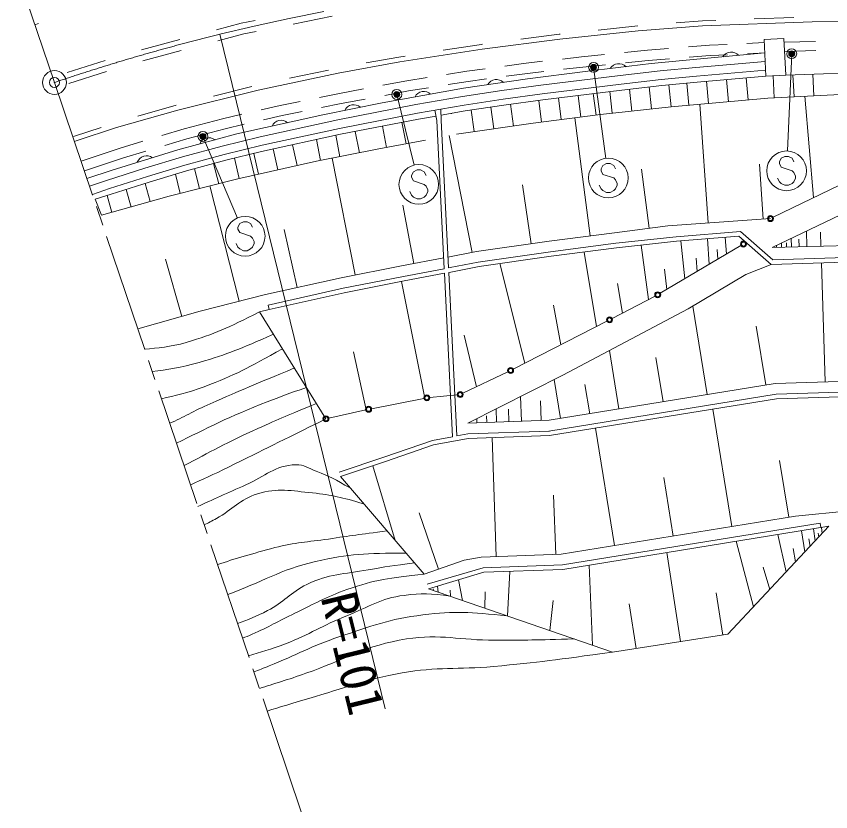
# Model space of a CAD drawing. Units: millimetres at full size, sheet at 1:1000; details may follow other scales. Extents: x 40000 to 680000, y 20000 to 380000.
# Drawn here: x 306300 to 347357, y 245981 to 286066 of the extents above; entities that cross this region are included whole.
import ezdxf
from ezdxf.enums import TextEntityAlignment as Align

# ---------------------------------------------------------------- set-up
doc = ezdxf.new("R2010")
doc.units = ezdxf.units.MM
doc.header["$LTSCALE"] = 1000
doc.header["$PDMODE"] = 32
doc.header["$PDSIZE"] = 500
doc.linetypes.add('CHAIN', pattern=[18.5, 12, -1.5, 3.5, -1.5])
for name, color, linetype, lineweight in [('M-BGD', 7, 'Continuous', 13), ('M-BMK', 2, 'Continuous', 13), ('M-BMK-SRVR', 3, 'Continuous', 13), ('M-STR-HTXT', 7, 'Continuous', 13), ('M-STR-STRC', 7, 'Continuous', 13)]:
    doc.layers.add(name, color=color, linetype=linetype, lineweight=lineweight)
doc.styles.add('ＭＳ ゴシック', font='')
doc.styles.get('ＭＳ ゴシック').set_extended_font_data('MS Gothic')

msp = doc.modelspace()

# ---------------------------------------------------------------- linework, layer by layer
at = {"layer": 'M-BGD'}
for p, q in [((317643, 285714), (318335, 285852)), ((320265, 285675), (322226, 286066)), ((339562, 285733), (340887, 285833)), ((340887, 285833), (341558, 285858)), ((343497, 285931), (345495, 286007)), ((307238, 285644), (307426, 285707)), ((316392, 285381), (317643, 285714)), ((335640, 285371), (337628, 285586)), ((316454, 284829), (317768, 285178)), ((317768, 285178), (318396, 285303)), ((331727, 284908), (333665, 285158)), ((312610, 284376), (314543, 284890)), ((327826, 284357), (329757, 284653)), ((341253, 284609), (340182, 284524)), ((342129, 284650), (341253, 284609)), ((344004, 284739), (343128, 284697)), ((346587, 284800), (345005, 284760)), ((312680, 283826), (314613, 284339)), ((335959, 284143), (334798, 284027)), ((338115, 284360), (336954, 284243)), ((339185, 284445), (338115, 284360)), ((342158, 284131), (341286, 284090)), ((344030, 284219), (343157, 284178)), ((346604, 284340), (345028, 284300)), ((308869, 283227), (310775, 283833)), ((323939, 283716), (325592, 284015)), ((325592, 284015), (325908, 284063)), ((332835, 283799), (331864, 283686)), ((334798, 284027), (333828, 283914)), ((338161, 283842), (337005, 283726)), ((339225, 283926), (338161, 283842)), ((341286, 284090), (340222, 284006)), ((320076, 282941), (322033, 283357)), ((329010, 283299), (327993, 283137)), ((329942, 283425), (329010, 283299)), ((331864, 283686), (330933, 283559)), ((334854, 283510), (333889, 283397)), ((336010, 283626), (334854, 283510)), ((308949, 282675), (310855, 283281)), ((327005, 282981), (325988, 282820)), ((330012, 282910), (329086, 282784)), ((331929, 283170), (331003, 283044)), ((332895, 283282), (331929, 283170)), ((343192, 281852), (343093, 282967)), ((344509, 281956), (344453, 283073)), ((345508, 282006), (345452, 283117)), ((346507, 282056), (346452, 283151)), ((316239, 282048), (318181, 282529)), ((325988, 282820), (324779, 282592)), ((329086, 282784), (328075, 282624)), ((338326, 281401), (338205, 282504)), ((339320, 281510), (339199, 282610)), ((340203, 281588), (340105, 282699)), ((341199, 281676), (341101, 282792)), ((342196, 281764), (342097, 282880)), ((322586, 282181), (321583, 281978)), ((323796, 282408), (322586, 282181)), ((326077, 282307), (324873, 282081)), ((327088, 282467), (326077, 282307)), ((334761, 280990), (334620, 282078)), ((335526, 281090), (335389, 282173)), ((336338, 281183), (336218, 282275)), ((337332, 281292), (337211, 282393)), ((320603, 281780), (319599, 281577)), ((322686, 281671), (321688, 281469)), ((323890, 281897), (322686, 281671)), ((332777, 280733), (332635, 281831)), ((333769, 280862), (333627, 281955)), ((346494, 276930), (346060, 282034)), ((312433, 281032), (314357, 281580)), ((319599, 281577), (318638, 281354)), ((320708, 281270), (319710, 281068)), ((327506, 280822), (327399, 281335)), ((327726, 280833), (327697, 281387)), ((329384, 280255), (329229, 281344)), ((330374, 280396), (330217, 281495)), ((331364, 280537), (331207, 281639)), ((341187, 275651), (340767, 281637)), ((316702, 280907), (314764, 280396)), ((317664, 281129), (316702, 280907)), ((319710, 281068), (318755, 280848)), ((327726, 280833), (328095, 273386)), ((328246, 281154), (328242, 281178)), ((335224, 275000), (334453, 280951)), ((309239, 280022), (310577, 280469)), ((317781, 280623), (316827, 280402)), ((324966, 279452), (324762, 280533)), ((325949, 279637), (325744, 280724)), ((327506, 280822), (327876, 273345)), ((309152, 279991), (309239, 280022)), ((314764, 280396), (313632, 280055)), ((316827, 280402), (314905, 279895)), ((322617, 278992), (322405, 280068)), ((323598, 279185), (323385, 280265)), ((329282, 274168), (328130, 280057)), ((312675, 279766), (311543, 279425)), ((314905, 279895), (313781, 279557)), ((321636, 278798), (321428, 279855)), ((311543, 279425), (309565, 278770)), ((312824, 279268), (311700, 278929)), ((319489, 278326), (319255, 279381)), ((320465, 278543), (320232, 279594)), ((311700, 278929), (309732, 278278)), ((317537, 277892), (317304, 278917)), ((318513, 278109), (318283, 279145)), ((323392, 273029), (322230, 278916)), ((315535, 277384), (315280, 278383)), ((316504, 277631), (316246, 278643)), ((343960, 275846), (343765, 278618)), ((314566, 277137), (314319, 278107)), ((338200, 275385), (337815, 278361)), ((313050, 276725), (312791, 277644)), ((332250, 274603), (331827, 277573)), ((312088, 276454), (311839, 277338)), ((317541, 271704), (316059, 277518)), ((310601, 276036), (310270, 276850)), ((311125, 276183), (310885, 277035)), ((326336, 273604), (325780, 276552)), ((344317, 275871), (339152, 275509)), ((320459, 272395), (319809, 275324)), ((346153, 274463), (346133, 275241)), ((346856, 274482), (346837, 275184)), ((340004, 272842), (339802, 274746)), ((341238, 273571), (341139, 274858)), ((342099, 274080), (342039, 274934)), ((345375, 274442), (345364, 274874)), ((345764, 274453), (345754, 274842)), ((338176, 271793), (337796, 274532)), ((341669, 273826), (341633, 274308)), ((352010, 274619), (344408, 274417)), ((344626, 274422), (344623, 274526)), ((344875, 274429), (344870, 274637)), ((345125, 274436), (345120, 274651)), ((335543, 270428), (334935, 274186)), ((340621, 273206), (340571, 273882)), ((314640, 270940), (313826, 273827)), ((331944, 268586), (330678, 273601)), ((347081, 267644), (346891, 273641)), ((327888, 273113), (328295, 264881)), ((328106, 273154), (328514, 264922)), ((339097, 272305), (338970, 273326)), ((326888, 266818), (325727, 272705)), ((336860, 271108), (336615, 272599)), ((319043, 271292), (318990, 271516)), ((333744, 269507), (333385, 271510)), ((341127, 267006), (340401, 271454)), ((318563, 271169), (321911, 265783)), ((344088, 267489), (343605, 270450)), ((329504, 267397), (328886, 269992)), ((323945, 266235), (323295, 269163)), ((336679, 266280), (336199, 269218)), ((338903, 266643), (338540, 268867)), ((333740, 265800), (333420, 267761)), ((344549, 267564), (333161, 265706)), ((335210, 266040), (334970, 267509)), ((331762, 265657), (331718, 266903)), ((332755, 265691), (332720, 266684)), ((330515, 265614), (330492, 266285)), ((331138, 265636), (331117, 266259)), ((342379, 260352), (341416, 266274)), ((333161, 265706), (329060, 265564)), ((329516, 265579), (329509, 265790)), ((330016, 265597), (330004, 265932)), ((336457, 259389), (335493, 265311)), ((329062, 265023), (328514, 264922)), ((333180, 265166), (329062, 265023)), ((333188, 264936), (329087, 264794)), ((330494, 258839), (330286, 264836)), ((327335, 264469), (324906, 263629)), ((329087, 264794), (327335, 264469)), ((324906, 263629), (322645, 262869)), ((345239, 260817), (344774, 263678)), ((325406, 259657), (324271, 263416)), ((322645, 262869), (326865, 257958)), ((339418, 259871), (338936, 262832)), ((362806, 262548), (345586, 260874)), ((333492, 258943), (333388, 261941)), ((327584, 258207), (326604, 261042)), ((346862, 260301), (346825, 260528)), ((346921, 260001), (346889, 260306)), ((345117, 258073), (344691, 259948)), ((346052, 259072), (345885, 260142)), ((346580, 259636), (346487, 260240)), ((346751, 259819), (346730, 260022)), ((343461, 256301), (342594, 259607)), ((346316, 259354), (346247, 259741)), ((345585, 258572), (345456, 259241)), ((329742, 258813), (328871, 258651)), ((339787, 254558), (339097, 259038)), ((328871, 258651), (326865, 257958)), ((335353, 254374), (335180, 258401)), ((344289, 257187), (343954, 258298)), ((331057, 255853), (331177, 258092)), ((328795, 256632), (328600, 257671)), ((327337, 257133), (327317, 257207)), ((327573, 257052), (327528, 257352)), ((328184, 256842), (328169, 257150)), ((329926, 256242), (329929, 257067)), ((333205, 255114), (333360, 256617)), ((341911, 254886), (341584, 257010)), ((337547, 254213), (337202, 256453))]:
    msp.add_line(p, q, dxfattribs=at)
msp.add_lwpolyline([(344995, 284942), (345088, 283105), (344088, 283055), (343996, 284892)], close=True, dxfattribs=at)
for points in [[(344030, 284219), (340607, 283909), (338300, 283680), (334980, 283279), (332079, 282909), (328845, 282448), (324746, 281706), (321754, 281099), (317420, 280136), (314443, 279331), (311126, 278319), (309863, 277889)], [(344051, 283794), (340555, 283487), (338766, 283311), (336743, 283085), (332748, 282593), (330778, 282329), (328801, 282027), (326438, 281614), (322502, 280846), (318588, 279995), (316675, 279525), (314681, 278988), (312778, 278417), (310854, 277799), (309993, 277507)], [(344073, 283354), (340596, 283049), (338812, 282873), (336794, 282648), (332804, 282156), (330841, 281893), (328872, 281593), (326518, 281181), (322591, 280415), (318687, 279567), (316785, 279099), (314802, 278565), (312909, 277997), (310992, 277381), (310134, 277091)], [(328499, 280129), (332354, 280679), (335753, 281119), (339320, 281510), (344188, 281940), (348504, 282157), (352514, 282261), (357024, 282327), (359288, 283376)], [(359288, 283376), (354730, 283359), (349854, 283268), (345088, 283105)], [(327712, 281086), (328921, 281297), (330883, 281596), (332842, 281859), (336829, 282350), (338843, 282575), (340623, 282750), (344088, 283055)], [(344408, 274417), (355442, 279694), (360438, 281981)], [(310270, 276850), (311086, 277096), (312998, 277711), (314884, 278276), (316860, 278808), (318663, 279252), (322652, 280122), (326572, 280886), (327460, 281041)], [(310601, 276036), (314013, 276997), (317473, 277878), (321441, 278760), (324579, 279379), (326932, 279822)], [(339152, 275509), (336465, 275161), (333163, 274733), (329500, 274211), (328063, 273930)], [(339564, 274957), (342809, 275229), (344443, 273794), (351784, 274026)], [(328095, 273386), (328165, 273399), (329590, 273678), (333236, 274198), (336529, 274625), (339564, 274957)], [(339583, 274728), (336556, 274396), (333267, 273970), (329628, 273451), (328208, 273174), (328106, 273154)], [(339583, 274728), (342731, 274992), (344359, 273561), (351791, 273796)], [(327849, 273889), (325716, 273487), (322673, 272887), (318865, 272041), (315567, 271201), (312428, 270317)], [(329060, 265564), (333852, 267979), (340171, 271316), (343078, 273060), (344359, 273561)], [(327888, 273113), (325861, 272731), (322831, 272133), (319043, 271292), (318563, 271169)], [(318990, 271516), (322784, 272359), (325818, 272957), (327876, 273345)], [(367191, 269061), (361968, 268257), (352024, 267800), (344549, 267564)], [(333151, 265163), (344601, 267025), (352045, 267261), (362022, 267719), (367277, 268528)], [(367313, 268301), (362045, 267490), (352053, 267031), (344623, 266796), (333188, 264936)], [(328295, 264881), (327276, 264692), (324832, 263847), (322572, 263087)], [(345586, 260874), (333776, 258953), (329742, 258813)], [(327019, 257441), (329830, 258276), (333829, 258414), (346825, 260528)], [(347263, 260366), (342175, 254926), (336355, 254029), (327085, 257220)], [(347263, 260366), (333851, 258185), (329867, 258047), (327085, 257220)]]:
    msp.add_lwpolyline(points, dxfattribs=at)
for centre, start, end in [((342345, 283766), 42.0453, 148.3055), ((336676, 283182), 43.7524, 150.0126), ((330504, 282381), 44.9728, 151.233), ((326849, 281782), 47.129, 153.3892), ((323310, 281109), 48.3439, 154.6041), ((319652, 280324), 49.4002, 155.6604), ((316010, 279444), 51.9907, 158.2509), ((312872, 278538), 53.8459, 160.1061)]:
    msp.add_arc(centre, 500, start, end, dxfattribs=at)
for points, knots in [([(312773, 269296), (313421, 269350), (314071, 269395), (314862, 269629), (316364, 270072), (316931, 270349), (318563, 271169)], [0, 0, 0, 0, 1, 1, 1, 2, 2, 2, 2]), ([(319263, 270043), (317560, 269294), (317019, 269061), (315518, 268619), (314607, 268351), (313899, 268273), (313158, 268158)], [0, 0, 0, 0, 1, 1, 1, 2, 2, 2, 2]), ([(313620, 266795), (314284, 266934), (314954, 267088), (315763, 267394), (317369, 268001), (317956, 268321), (319717, 269312)], [0, 0, 0, 0, 1, 1, 1, 2, 2, 2, 2]), ([(320319, 268344), (318258, 267484), (317724, 267266), (316076, 266541), (315253, 266179), (314705, 265851), (314040, 265554)], [0, 0, 0, 0, 1, 1, 1, 2, 2, 2, 2]), ([(314381, 264547), (315851, 265277), (317075, 265916), (318945, 266632), (319716, 266927), (319979, 267038), (320932, 267358)], [0, 0, 0, 0, 1, 1, 1, 2, 2, 2, 2]), ([(321435, 266548), (320007, 265978), (319617, 265806), (318469, 265290), (316960, 264610), (316029, 264088), (314761, 263424)], [0, 0, 0, 0, 1, 1, 1, 2, 2, 2, 2]), ([(321911, 265783), (319505, 264588), (318902, 264288), (316971, 263334), (316251, 262978), (315662, 262713), (315092, 262448)], [0, 0, 0, 0, 1, 1, 1, 2, 2, 2, 2]), ([(315459, 261364), (316185, 261710), (316935, 262040), (317877, 262453), (318849, 262879), (319335, 263441), (320396, 263469), (320815, 263480), (321025, 263286), (321418, 263140), (322120, 262880), (322355, 262726), (323137, 262296)], [0, 0, 0, 0, 1, 1, 1, 2, 2, 2, 3, 3, 3, 4, 4, 4, 4]), ([(323827, 261494), (322665, 261829), (322261, 261942), (321228, 262046), (320153, 262154), (319493, 262324), (318462, 261999), (317561, 261715), (317214, 261213), (316386, 260757), (316167, 260637), (315965, 260531), (315774, 260434)], [0, 0, 0, 0, 1, 1, 1, 2, 2, 2, 3, 3, 3, 4, 4, 4, 4]), ([(316452, 258431), (317313, 258736), (318206, 258989), (319332, 259289), (320365, 259565), (320977, 259563), (322034, 259722), (323189, 259896), (323559, 259944), (324994, 260136)], [0, 0, 0, 0, 1, 1, 1, 2, 2, 2, 3, 3, 3, 3]), ([(325954, 259018), (323887, 258998), (323132, 258984), (321384, 258586), (319585, 258176), (318696, 257555), (316963, 256920)], [0, 0, 0, 0, 1, 1, 1, 2, 2, 2, 2]), ([(317453, 255473), (317930, 255633), (318425, 255832), (318961, 256113), (319787, 256547), (320116, 257019), (320951, 257435), (322061, 257987), (322819, 257944), (324038, 258168), (324949, 258335), (325265, 258383), (326383, 258520)], [0, 0, 0, 0, 1, 1, 1, 2, 2, 2, 3, 3, 3, 4, 4, 4, 4]), ([(326865, 257958), (325069, 257732), (324430, 257695), (322965, 257177), (321903, 256801), (321357, 256466), (320339, 255984), (319493, 255584), (319051, 255291), (318191, 254921), (318020, 254848), (317860, 254783), (317707, 254724)], [0, 0, 0, 0, 1, 1, 1, 2, 2, 2, 3, 3, 3, 4, 4, 4, 4]), ([(318006, 253843), (318578, 254008), (319156, 254160), (319864, 254438), (321102, 254925), (321727, 255359), (322962, 255853), (324073, 256297), (324659, 256736), (325847, 256884), (326753, 256997), (327167, 256976), (328184, 256842)], [0, 0, 0, 0, 1, 1, 1, 2, 2, 2, 3, 3, 3, 4, 4, 4, 4]), ([(331057, 255853), (329149, 256036), (328450, 256098), (326798, 255900), (325102, 255696), (324188, 255332), (322568, 254790), (321157, 254317), (320431, 253883), (319050, 253329), (318771, 253217), (318518, 253121), (318280, 253033)], [0, 0, 0, 0, 1, 1, 1, 2, 2, 2, 3, 3, 3, 4, 4, 4, 4]), ([(318565, 252189), (319274, 252421), (320003, 252641), (320903, 252956), (322879, 253648), (323907, 254368), (325976, 254686), (327693, 254950), (328685, 254619), (330422, 254623), (331993, 254626), (332502, 254637), (334444, 254687)], [0, 0, 0, 0, 1, 1, 1, 2, 2, 2, 3, 3, 3, 4, 4, 4, 4]), ([(336355, 254029), (333481, 253632), (332704, 253512), (330352, 253299), (328558, 253136), (327525, 253296), (325753, 252973), (323878, 252632), (322873, 252232), (321047, 251688), (320229, 251443), (319587, 251252), (318952, 251048)], [0, 0, 0, 0, 1, 1, 1, 2, 2, 2, 3, 3, 3, 4, 4, 4, 4])]:
    msp.add_open_spline(points, degree=3, knots=knots, dxfattribs=at)
at = {"layer": 'M-BMK'}
for p, q in [((308224, 282731), (306300, 288414)), ((337628, 285586), (337628, 285586)), ((333665, 285158), (333711, 285163)), ((329757, 284653), (329803, 284659)), ((308224, 282731), (310148, 277048)), ((310341, 276480), (310661, 275533)), ((310854, 274965), (312778, 269282)), ((312970, 268713), (313291, 267766)), ((313484, 267198), (315408, 261515)), ((315600, 260946), (315921, 259999)), ((316113, 259431), (318038, 253748)), ((318230, 253180), (318551, 252232)), ((318743, 251664), (320667, 245981))]:
    msp.add_line(p, q, dxfattribs=at)
at = {"layer": 'M-BMK', "linetype": 'CHAIN'}
msp.add_lwpolyline([(321812, 286306), (320050, 285952), (318293, 285569), (316567, 285162)], dxfattribs=at)
msp.add_arc((340616, 187067), 101000, 103.77479, 108.70602, dxfattribs=at)
at = {"layer": 'M-BMK-SRVR'}
msp.add_circle((308224, 282731), 600, dxfattribs=at)
msp.add_point((308224, 282731), dxfattribs=at)
at = {"layer": 'M-STR-HTXT'}
for p, q in [((316567, 285162), (324901, 251168)), ((345392, 284179), (345177, 279278)), ((335403, 283495), (336014, 278905)), ((325483, 282128), (326357, 278559)), ((315709, 280013), (317452, 275900))]:
    msp.add_line(p, q, dxfattribs=at)
for centre, radius in [((345392, 284179), 150), ((345392, 284179), 120), ((345392, 284179), 90), ((345392, 284179), 60), ((345392, 284179), 30), ((345392, 284179), 20), ((335403, 283495), 150), ((335403, 283495), 120), ((335403, 283495), 90), ((335403, 283495), 60), ((335403, 283495), 30), ((335403, 283495), 20), ((325483, 282128), 150), ((325483, 282128), 120), ((325483, 282128), 90), ((325483, 282128), 60), ((325483, 282128), 30), ((325483, 282128), 20), ((315709, 280013), 150), ((315709, 280013), 120), ((315709, 280013), 90), ((315709, 280013), 60), ((315709, 280013), 30), ((315709, 280013), 20)]:
    msp.add_circle(centre, radius, dxfattribs=at)
for p in [(345392, 284179), (335403, 283495), (325483, 282128), (315709, 280013)]:
    msp.add_point(p, dxfattribs=at)
at = {"layer": 'M-STR-STRC'}
for p, q in [((351708, 279468), (344452, 275936)), ((344860, 278914), (344769, 278732)), ((345042, 279005), (344860, 278914)), ((345224, 279005), (345042, 279005)), ((345406, 278914), (345224, 279005)), ((345496, 278732), (345406, 278914)), ((335873, 278554), (335782, 278373)), ((335782, 278373), (335782, 278282)), ((336054, 278645), (335873, 278554)), ((336236, 278645), (336054, 278645)), ((336418, 278554), (336236, 278645)), ((336509, 278373), (336418, 278554)), ((344769, 278732), (344769, 278641)), ((344769, 278641), (344860, 278459)), ((344860, 278459), (345406, 278278)), ((326320, 278232), (326230, 278050)), ((326230, 278050), (326230, 277959)), ((326230, 277959), (326320, 277777)), ((326502, 278323), (326320, 278232)), ((326684, 278323), (326502, 278323)), ((326866, 278232), (326684, 278323)), ((326957, 278050), (326866, 278232)), ((335782, 278282), (335873, 278100)), ((335873, 278100), (336418, 277918)), ((345406, 278278), (345496, 278187)), ((345496, 278187), (345587, 278005)), ((345587, 278005), (345587, 277914)), ((326320, 277777), (326866, 277595)), ((326866, 277595), (326957, 277504)), ((335782, 277373), (335691, 277554)), ((336418, 277918), (336509, 277827)), ((336509, 277827), (336600, 277645)), ((336600, 277554), (336509, 277373)), ((336600, 277645), (336600, 277554)), ((344769, 277732), (344678, 277914)), ((344860, 277641), (344769, 277732)), ((345042, 277550), (344860, 277641)), ((345224, 277550), (345042, 277550)), ((345406, 277641), (345224, 277550)), ((345496, 277732), (345406, 277641)), ((345587, 277914), (345496, 277732)), ((326230, 277050), (326139, 277232)), ((326957, 277504), (327048, 277323)), ((327048, 277232), (326957, 277050)), ((327048, 277323), (327048, 277232)), ((335873, 277282), (335782, 277373)), ((336054, 277191), (335873, 277282)), ((336236, 277191), (336054, 277191)), ((336418, 277282), (336236, 277191)), ((336509, 277373), (336418, 277282)), ((326320, 276959), (326230, 277050)), ((326502, 276868), (326320, 276959)), ((326684, 276868), (326502, 276868)), ((326866, 276959), (326684, 276868)), ((326957, 277050), (326866, 276959)), ((317568, 275618), (317477, 275437)), ((317750, 275709), (317568, 275618)), ((317932, 275709), (317750, 275709)), ((318113, 275618), (317932, 275709)), ((318204, 275437), (318113, 275618)), ((317477, 275437), (317477, 275346)), ((317477, 275346), (317568, 275164)), ((317568, 275164), (318113, 274982)), ((318113, 274982), (318204, 274891)), ((318204, 274891), (318295, 274709)), ((318295, 274709), (318295, 274618)), ((317477, 274437), (317386, 274618)), ((317568, 274346), (317477, 274437)), ((317750, 274255), (317568, 274346)), ((318113, 274346), (317932, 274255)), ((318204, 274437), (318113, 274346)), ((318295, 274618), (318204, 274437)), ((342831, 274513), (338765, 272109)), ((317932, 274255), (317750, 274255)), ((338502, 271964), (336342, 270839)), ((336076, 270701), (331355, 268285)), ((331086, 268152), (328814, 267067)), ((328529, 266988), (327147, 266854)), ((326850, 266811), (324210, 266290)), ((323916, 266228), (322057, 265815))]:
    msp.add_line(p, q, dxfattribs=at)
for points in [[(311356, 280466), (314440, 281344), (318495, 282350), (322531, 283207), (325633, 283768), (329792, 284405), (333695, 284910), (337651, 285337), (340901, 285584), (346430, 285792), (351865, 285927), (357342, 285989), (365756, 286028), (372376, 286040), (392725, 285995), (406044, 285931), (417227, 285824)], [(309232, 279754), (309321, 279786), (311356, 280466)]]:
    msp.add_lwpolyline(points, dxfattribs=at)
for centre, radius in [((345133, 278278), 1000), ((336145, 277918), 1000), ((326593, 277595), 1000), ((317841, 274982), 1000), ((344317, 275871), 150), ((344317, 275871), 120), ((344317, 275871), 100), ((342960, 274589), 150), ((342960, 274589), 120), ((342960, 274589), 100), ((338636, 272033), 150), ((338636, 272033), 120), ((338636, 272033), 100), ((336209, 270769), 150), ((336209, 270769), 120), ((336209, 270769), 100), ((331221, 268216), 150), ((331221, 268216), 120), ((331221, 268216), 100), ((326998, 266840), 150), ((326998, 266840), 120), ((326998, 266840), 100), ((328679, 267002), 150), ((328679, 267002), 120), ((328679, 267002), 100), ((324062, 266261), 150), ((324062, 266261), 120), ((324062, 266261), 100), ((321911, 265783), 150), ((321911, 265783), 120), ((321911, 265783), 100)]:
    msp.add_circle(centre, radius, dxfattribs=at)

# ---------------------------------------------------------------- texts
at = {"layer": 'M-STR-HTXT', "style": 'ＭＳ ゴシック'}
msp.add_text('R=101', height=1833, rotation=283.775, dxfattribs=at).set_placement((324901, 251168), align=Align.TOP_RIGHT)

doc.saveas('drawing.dxf')
